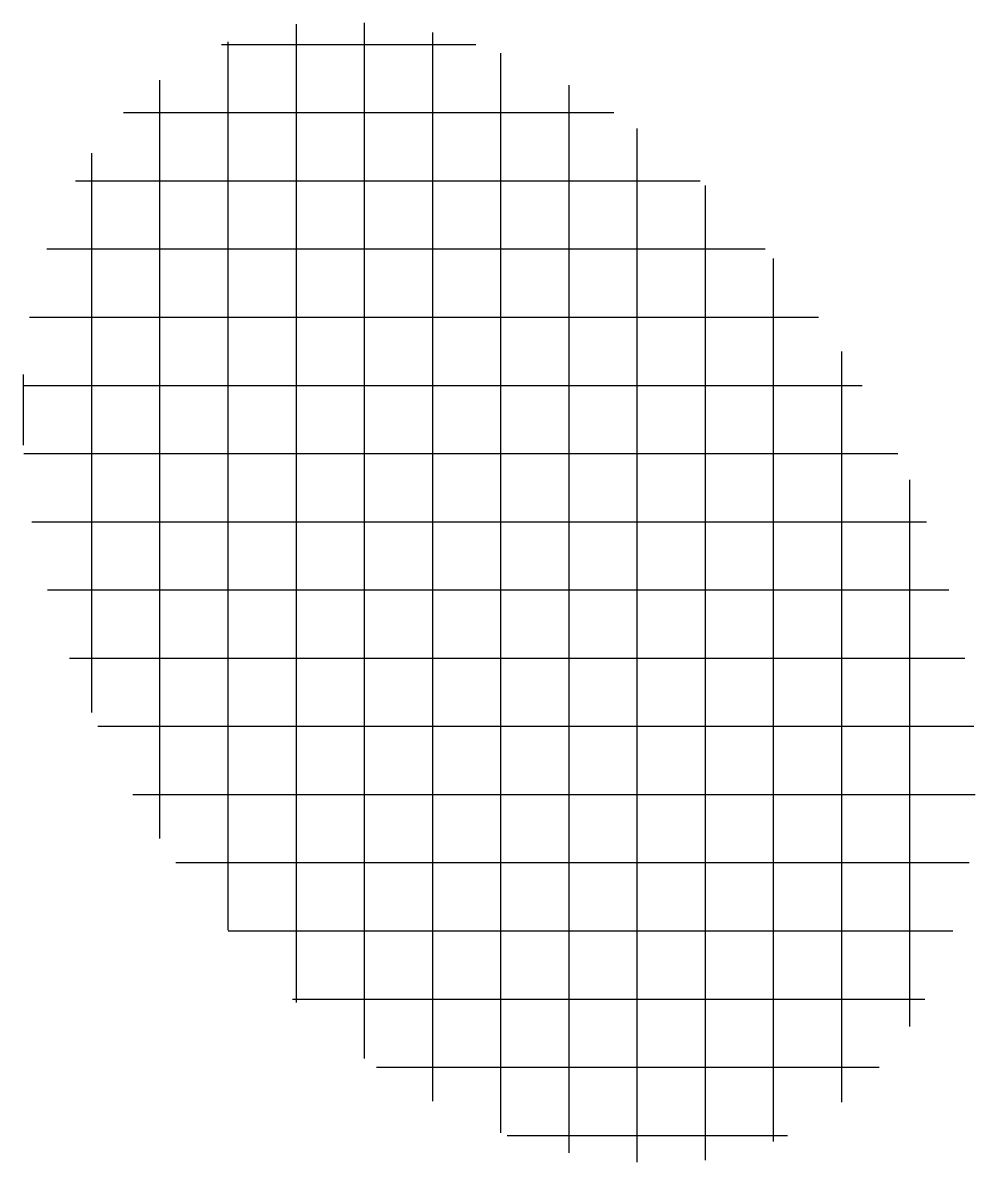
# Model space of a CAD drawing. Extents: x 1013 to 2689, y -1369 to 636.
import ezdxf

# ---------------------------------------------------------------- set-up
doc = ezdxf.new("R2010")
doc.units = 0
doc.header["$LTSCALE"] = 10
doc.layers.get('0').update_dxf_attribs({"linetype": 'CONTINUOUS'})

msp = doc.modelspace()

# ---------------------------------------------------------------- linework, layer by layer
for p, q in [((1494, 634.1), (1494, -1087.7)), ((1614, 636.5), (1614, -1186.4)), ((1374, 603), (1374, -960.7)), ((1734, 619.1), (1734, -1261.5)), ((1362.8, 598.4), (1810.6, 598.4)), ((1854, 583.1), (1854, -1317.2)), ((1254, 535.7), (1254, -799.1)), ((1974, 526.4), (1974, -1352.3)), ((1190.1, 478.4), (2053.4, 478.4)), ((2094, 450.3), (2094, -1368.8)), ((1134, 407.1), (1134, -577.3)), ((1105.9, 358.4), (2205.4, 358.4)), ((2214, 350.2), (2214, -1365.3)), ((1055.3, 238.4), (2320, 238.4)), ((2334, 221.9), (2334, -1332.6)), ((1025.2, 118.4), (2413.5, 118.4)), ((2454, 58.2), (2454, -1263.3)), ((1014, 17.5), (1014, -107.1)), ((1013.1, -1.6), (2490.4, -1.6)), ((1014.9, -121.6), (2553.2, -121.6)), ((2574, -167.8), (2574, -1130.1)), ((1029.2, -241.6), (2603.7, -241.6)), ((1056.6, -361.6), (2643.1, -361.6)), ((1095.3, -481.6), (2671.4, -481.6)), ((1145, -601.6), (2686.7, -601.6)), ((1206.8, -721.6), (2689.4, -721.6)), ((1282.5, -841.6), (2678.5, -841.6)), ((1374.7, -961.6), (2649.8, -961.6)), ((1487.6, -1081.6), (2600.8, -1081.6)), ((1635.8, -1201.6), (2520.2, -1201.6)), ((1865.9, -1321.6), (2359.1, -1321.6))]:
    msp.add_line(p, q)

doc.saveas('drawing.dxf')
